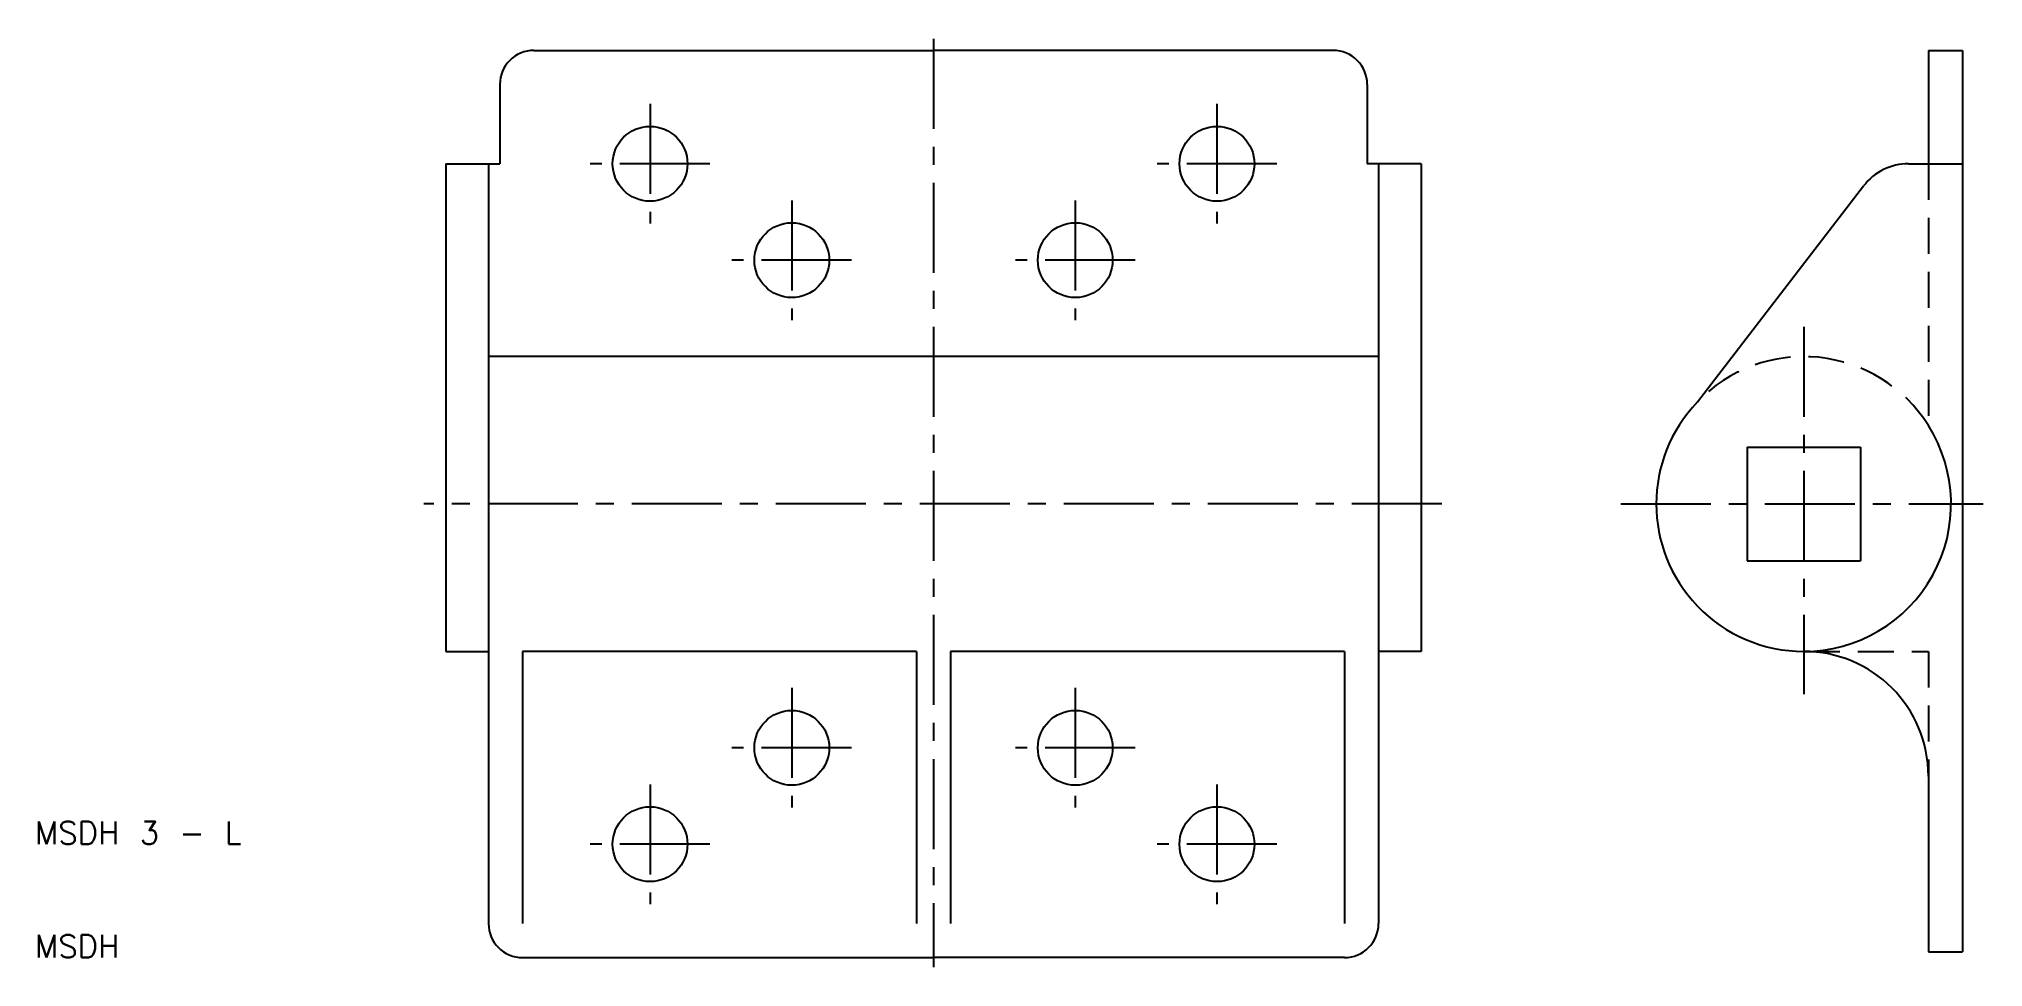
# Model space of a CAD drawing. Extents: x 10 to 182, y 9 to 91.
import ezdxf

# ---------------------------------------------------------------- set-up
doc = ezdxf.new("R2010")
doc.units = 0
doc.header["$LTSCALE"] = 0.25
doc.linetypes.add('CENTER', pattern=[50.8, 31.75, -6.35, 6.35, -6.35])
doc.linetypes.add('DASHED', pattern=[19.05, 12.7, -6.35])
doc.layers.get('0').update_dxf_attribs({"linetype": 'CONTINUOUS'})
doc.layers.add('CENTER', color=1, linetype='CENTER')
doc.styles.get("Standard").update_dxf_attribs({"font": 'txt.shx'})

msp = doc.modelspace()

# ---------------------------------------------------------------- linework, layer by layer
for p, q in [((54, 90), (89.25, 90)), ((124.5, 90), (89.25, 90)), ((177, 90), (180, 90)), ((177, 90), (177, 80)), ((180, 90), (180, 10.5)), ((51, 87), (51, 80)), ((127.5, 87), (127.5, 80)), ((46.25, 80), (46.25, 37)), ((46.25, 80), (50, 80)), ((50, 80), (50, 37)), ((50, 80), (51, 80)), ((128.5, 80), (127.5, 80)), ((128.5, 80), (128.5, 37)), ((132.25, 80), (128.5, 80)), ((132.25, 80), (132.25, 37)), ((175.245192, 80), (177, 80)), ((177, 80), (180, 80)), ((156.619168, 59), (171.283095, 78.049883)), ((128.5, 63), (50, 63)), ((161, 55), (171, 55)), ((161, 55), (161, 45)), ((171, 55), (171, 45)), ((161, 45), (171, 45)), ((46.25, 37), (50, 37)), ((50, 37), (50, 13)), ((87.75, 37), (53, 37)), ((53, 37), (53, 13)), ((87.75, 37), (87.75, 13)), ((125.5, 37), (90.75, 37)), ((90.75, 37), (90.75, 13)), ((125.5, 37), (125.5, 13)), ((128.5, 37), (128.5, 13)), ((132.25, 37), (128.5, 37)), ((177, 26), (177, 10.5)), ((177, 10.5), (180, 10.5)), ((53, 10), (89.25, 10)), ((125.5, 10), (89.25, 10))]:
    msp.add_line(p, q)
at = {"color": 3, "linetype": 'DASHED'}
for p, q in [((177, 80), (177, 56.928203)), ((166, 37), (177, 37)), ((177, 37), (177, 26))]:
    msp.add_line(p, q, dxfattribs=at)
for centre in [(64.25, 80), (114.25, 80), (76.75, 71.5), (101.75, 71.5), (76.75, 28.5), (101.75, 28.5), (64.25, 20), (114.25, 20)]:
    msp.add_circle(centre, 3.3)
for centre, radius, start, end in [((54, 87), 3, 90, 180), ((124.5, 87), 3, 0, 90), ((175.245192, 75), 5, 90, 142.412195), ((166, 50), 13, 136.186939, 223.813061), ((166, 50), 13, 270, 32.204228), ((166, 50), 13, 223.813061, 270), ((166, 26), 11, 0, 90), ((53, 13), 3, 180, 270), ((125.5, 13), 3, 270, 0)]:
    msp.add_arc(centre, radius, start, end)
msp.add_arc((166, 50), 13, 32.204228, 136.186939, dxfattribs=at)
at = {"layer": 'CENTER', "color": 1, "linetype": 'CENTER'}
for p, q in [((89.25, 91.013544), (89.25, 9.162682)), ((64.25, 85.277112), (64.25, 74.722888)), ((114.25, 85.277112), (114.25, 74.722888)), ((69.527112, 80), (58.972888, 80)), ((119.527112, 80), (108.972888, 80)), ((76.75, 76.777112), (76.75, 66.222888)), ((101.75, 76.777112), (101.75, 66.222888)), ((82.027112, 71.5), (71.472888, 71.5)), ((107.027112, 71.5), (96.472888, 71.5)), ((166, 65.621854), (166, 33.225972)), ((134.084489, 50), (44.283327, 50)), ((149.876086, 50), (181.825324, 50)), ((76.75, 33.777112), (76.75, 23.222888)), ((101.75, 33.777112), (101.75, 23.222888)), ((82.027112, 28.5), (71.472888, 28.5)), ((107.027112, 28.5), (96.472888, 28.5)), ((64.25, 25.277112), (64.25, 14.722888)), ((114.25, 25.277112), (114.25, 14.722888)), ((69.527112, 20), (58.972888, 20)), ((119.527112, 20), (108.972888, 20))]:
    msp.add_line(p, q, dxfattribs=at)

# ---------------------------------------------------------------- texts
for s, p in [('MSDH 3 - L', (10, 20)), ('MSDH', (10, 10))]:
    msp.add_text(s, height=2).set_placement(p)

doc.saveas('drawing.dxf')
